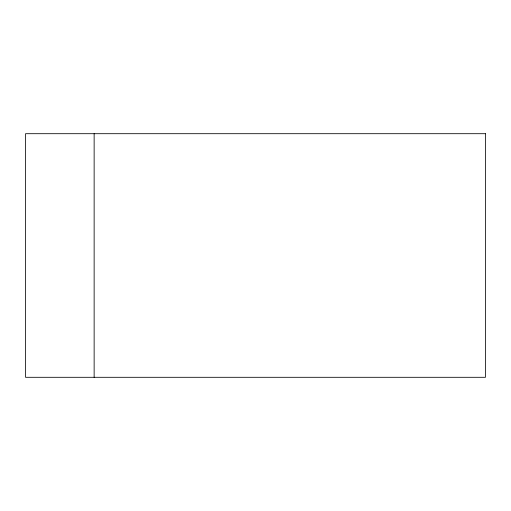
<?xml version="1.0" encoding="UTF-8"?>
<svg xmlns="http://www.w3.org/2000/svg" width="511" height="511" viewBox="0 0 511 511"><rect width="100%" height="100%" fill="white"/><g stroke="black" fill="none" stroke-linecap="round" stroke-linejoin="round"><path stroke-width="0.77" d="M94.139 133.697L94.139 377.303M485.45 133.697L25.55 133.697L25.55 377.303L485.45 377.303L485.45 133.697"/></g></svg>
